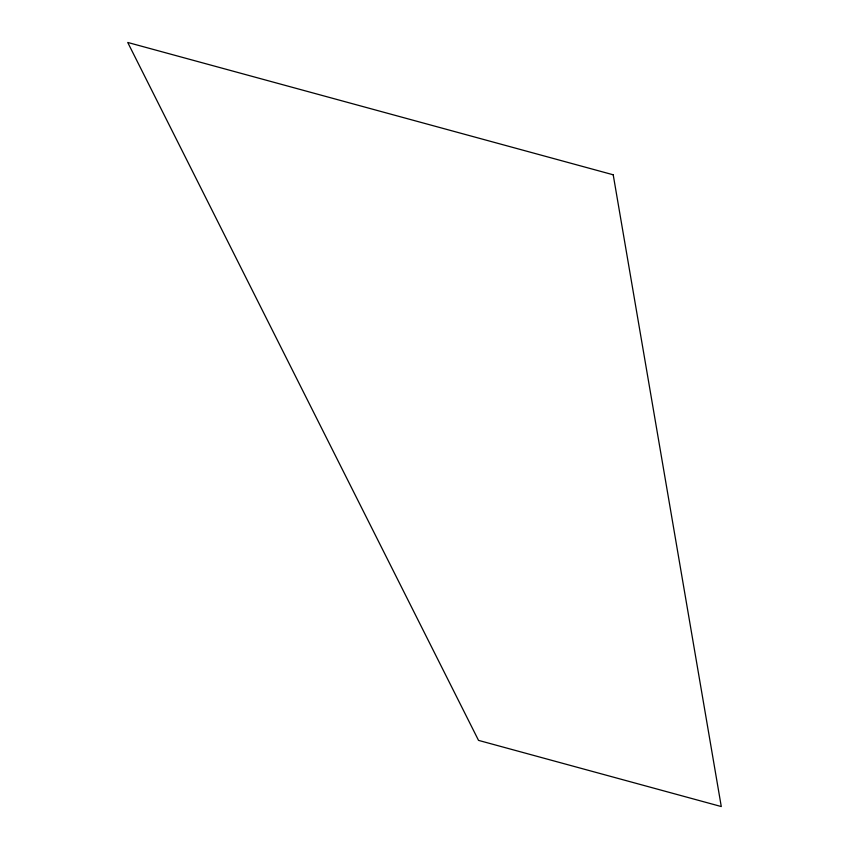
<?xml version="1.0" encoding="UTF-8"?>
<svg xmlns="http://www.w3.org/2000/svg" width="849" height="849" viewBox="0 0 849 849"><rect width="100%" height="100%" fill="white"/><g stroke="black" fill="none" stroke-linecap="round" stroke-linejoin="round"><path stroke-width="1.27" d="M613.211 174.788L127.721 42.45L478.528 740.381L721.279 806.55L613.211 174.788"/></g></svg>
